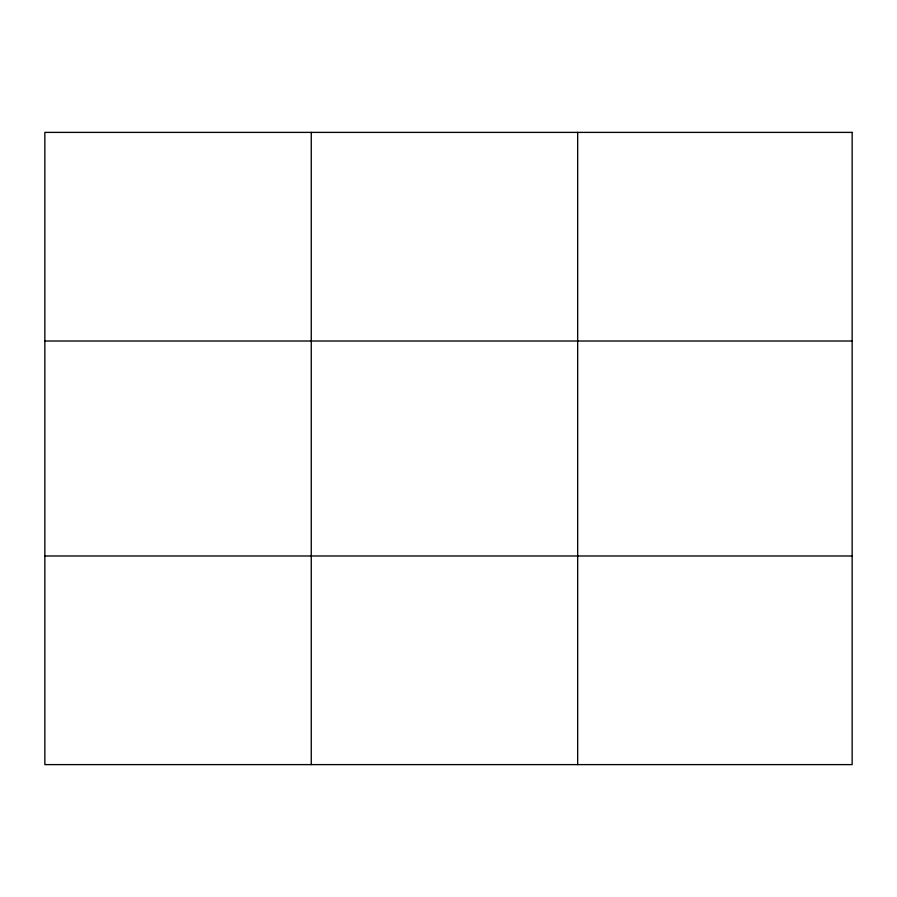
<?xml version="1.0" encoding="UTF-8"?>
<svg xmlns="http://www.w3.org/2000/svg" width="897" height="897" viewBox="0 0 897 897"><rect width="100%" height="100%" fill="white"/><g stroke="black" fill="none" stroke-linecap="round" stroke-linejoin="round"><path stroke-width="1.35" d="M311.259 764.614L311.259 132.386M577.668 764.614L577.668 132.386M44.85 341.017L852.15 341.017M44.85 555.983L852.15 555.983M852.15 132.386L852.15 764.614L44.85 764.614L44.85 132.386L852.15 132.386"/></g></svg>
